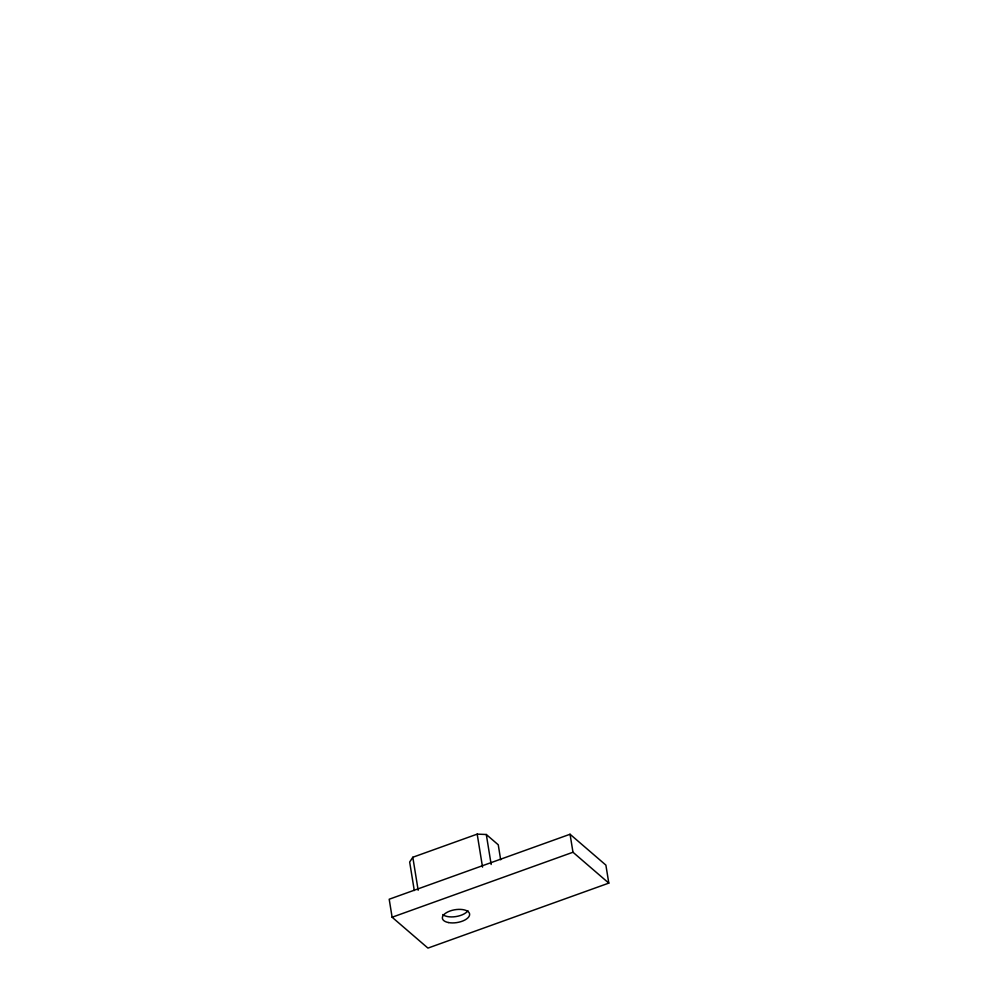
<?xml version="1.0" encoding="UTF-8"?>
<svg xmlns="http://www.w3.org/2000/svg" width="998" height="998" viewBox="0 0 998 998"><rect width="100%" height="100%" fill="white"/><g stroke="black" fill="none" stroke-linecap="round" stroke-linejoin="round"><path stroke-width="1.5" d="M500.672 859.789L498.251 844.795L486.3 834.503L477.194 834.128L412.81 857.257L409.667 862.035L414.282 890.528M570.058 834.253L389.195 899.235L392.114 917.237L427.942 948.1L608.805 883.118L605.886 865.116L570.058 834.253L572.977 852.242L608.805 883.118M392.114 917.237L572.977 852.242M486.3 834.503L491.166 864.493M477.194 834.128L482.533 867.125M412.81 857.257L418.162 890.253M467.925 910.675A13.772 6.487 -9.2 0 1 455.861 916.588A13.772 6.487 -9.2 0 1 442.775 914.555M448.376 922.539A13.772 6.487 -9.2 0 0 469.609 914.904A13.772 6.487 -9.2 0 0 450.036 910.999A13.772 6.487 -9.2 0 0 448.376 922.539"/></g></svg>
